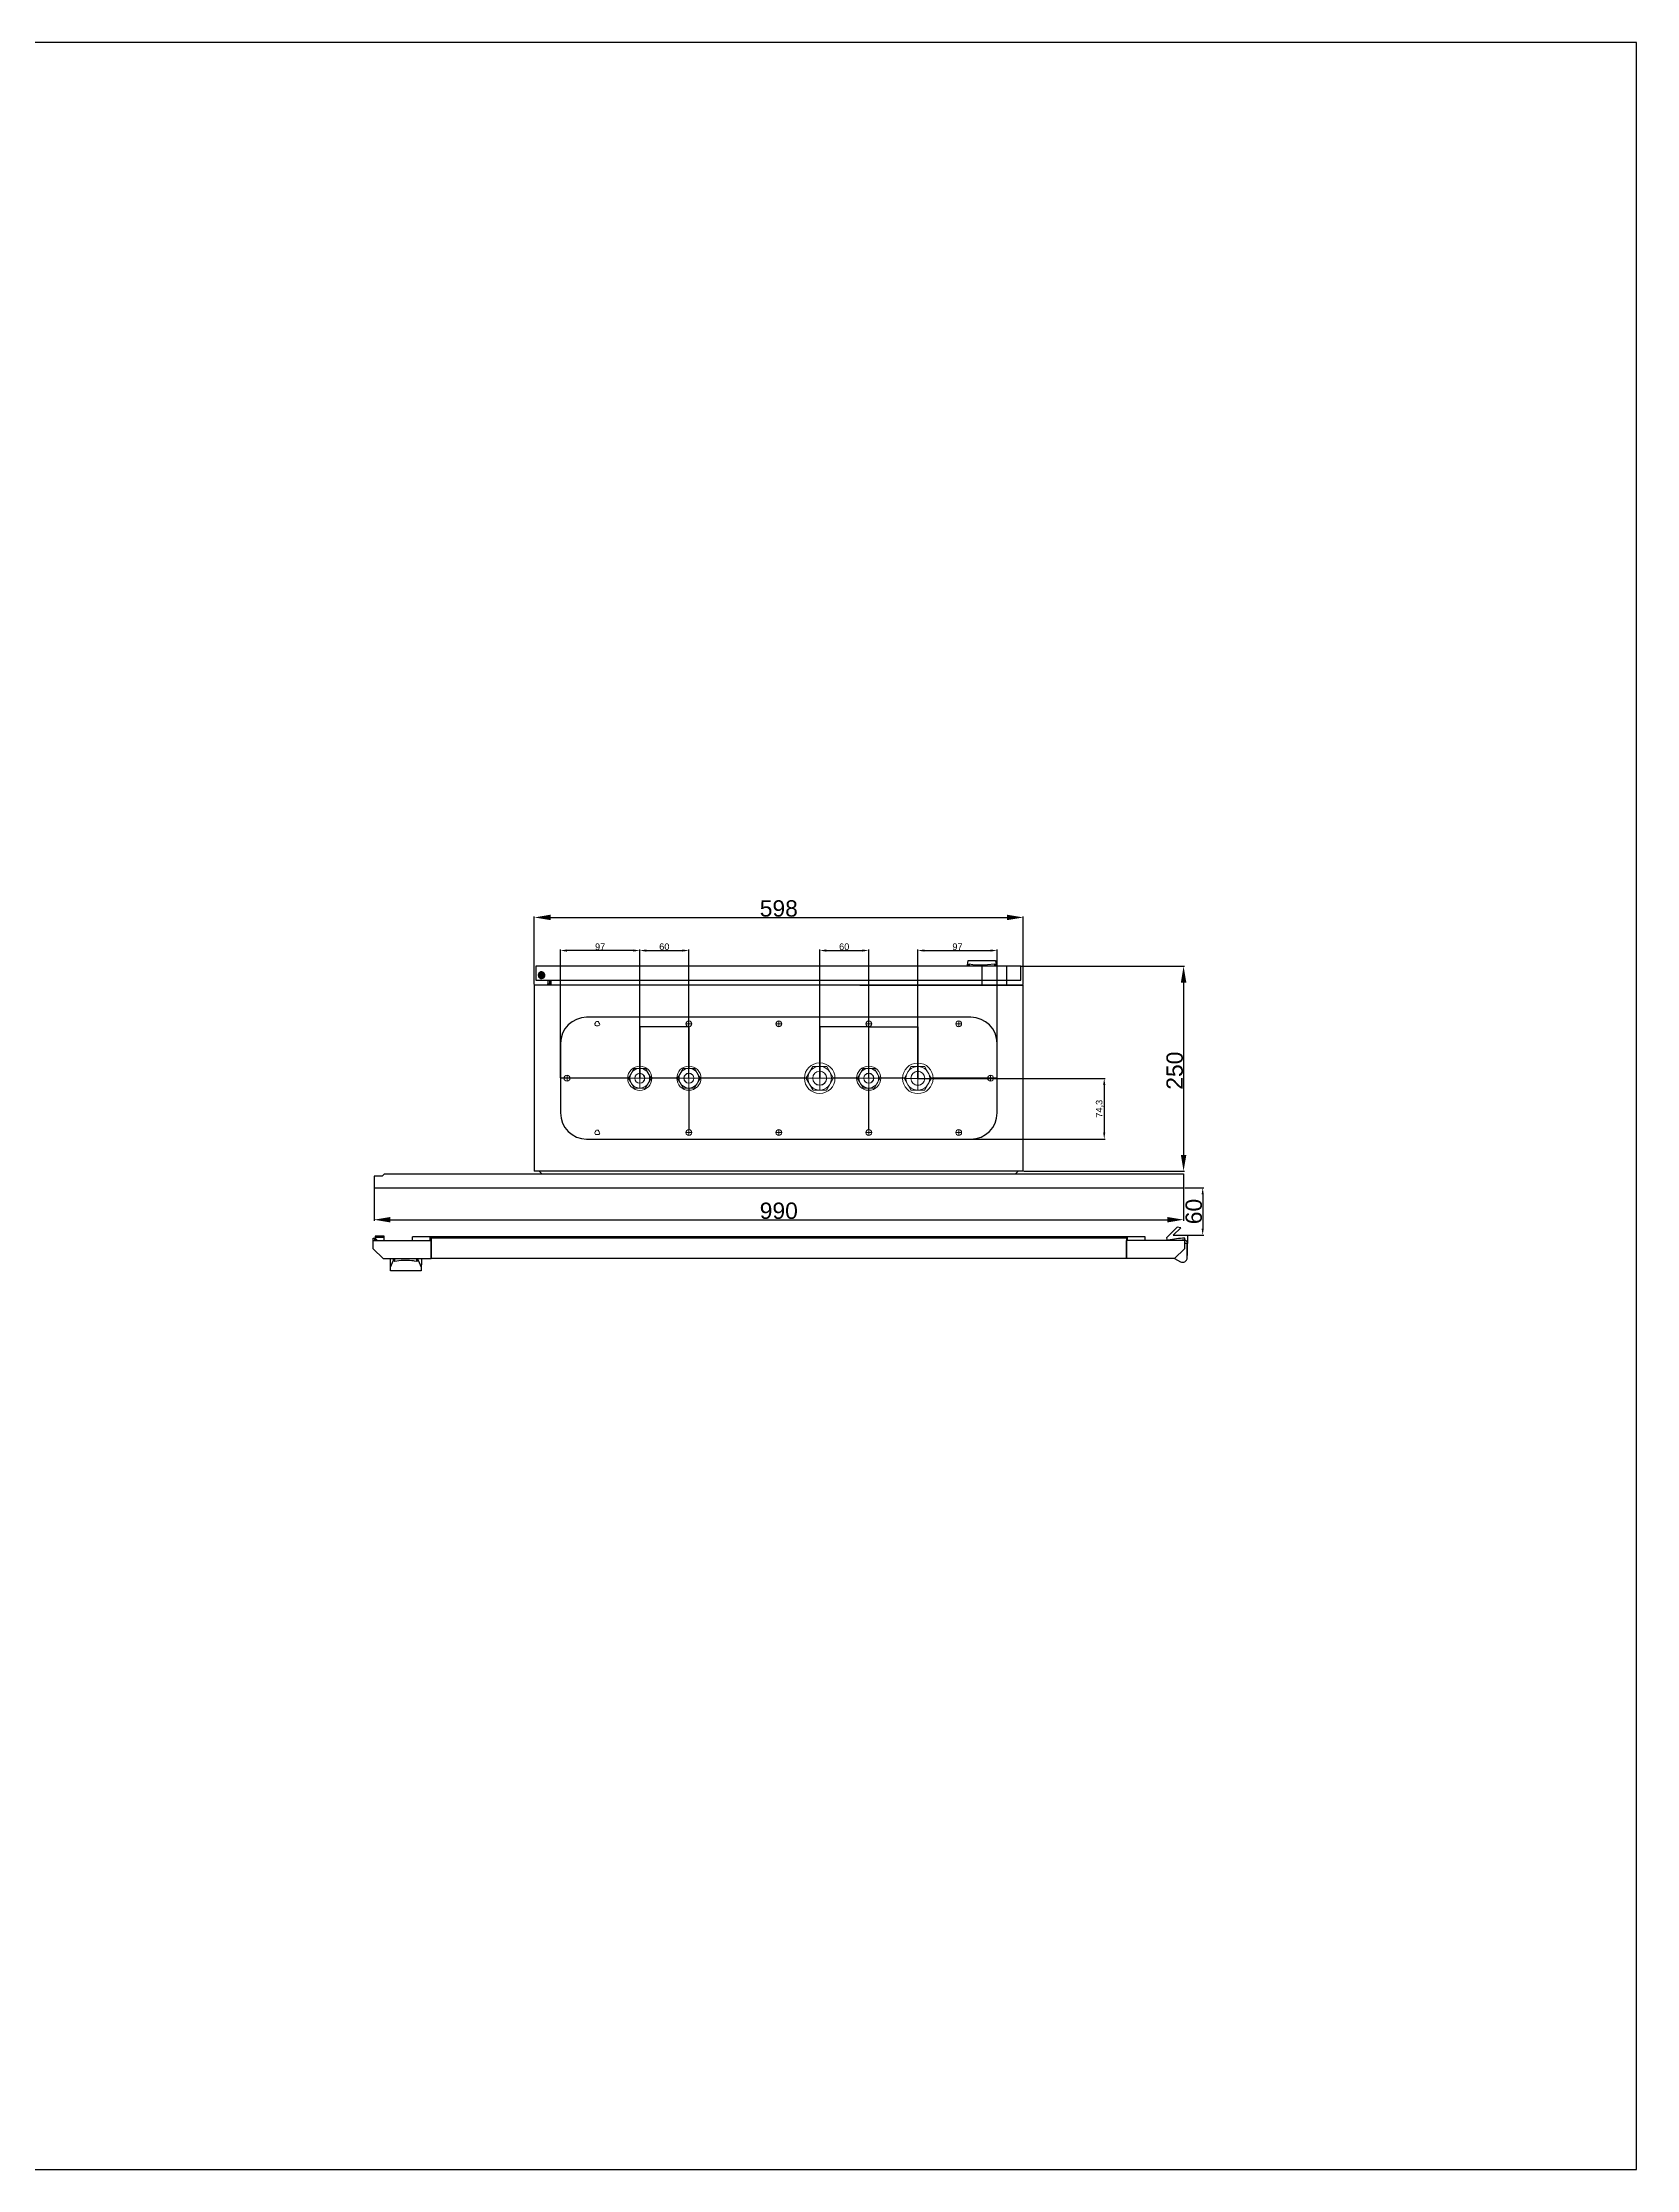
# Model space of a CAD drawing. Header units: millimetres. Extents: x 42222 to 59290, y 36233 to 38835.
# Drawn here: x 52951 to 54901, y 36233 to 38835 of the extents above; entities that cross this region are included whole.
import ezdxf

# ---------------------------------------------------------------- set-up
doc = ezdxf.new("R2010")
doc.units = ezdxf.units.MM
doc.set_wipeout_variables(frame=1)
doc.layers.add('! NO PLOT !', color=7, linetype='Continuous', true_color=0xff75dd, plot=False)
doc.layers.add('000-PI-ORMAR', color=2, linetype='Continuous')
doc.layers.add('000-PI_TEXT', color=7, linetype='Continuous')
doc.styles.get("Standard").update_dxf_attribs({"font": 'arial.ttf'})
doc.dimstyles.new('ISO-25-lb', dxfattribs={"dimtxt": 8, "dimasz": 8, "dimexe": 1.25, "dimexo": 0.625, "dimtad": 1, "dimtxsty": 'Standard', "dimcen": 5, "dimadec": 0, "dimazin": 0, "dimtfac": 1, "dimtmove": 0, "dimatfit": 3, "dimfxl": 1, "dimarcsym": 0})

# ---------------------------------------------------------------- blocks, each defined once
blk = doc.blocks.new('*D102')
at = {"layer": '000-PI_TEXT', "color": 0, "lineweight": -2, "ltscale": 0.25, "transparency": 16777216}
for p, q in [((53356.7, 37433.6), (53356.7, 37393.9)), ((54346.7, 37433.6), (54346.7, 37393.9)), ((53376.7, 37395.2), (54326.7, 37395.2))]:
    blk.add_line(p, q, dxfattribs=at)
at = {"layer": '000-PI_TEXT', "color": 0, "ltscale": 0.25, "transparency": 16777216}
for points in [[(53376.7, 37398.5), (53376.7, 37391.8), (53356.7, 37395.2)], [(54326.7, 37398.5), (54326.7, 37391.8), (54346.7, 37395.2)]]:
    blk.add_solid(points, dxfattribs=at)
at = {"layer": 'Defpoints', "color": 0, "ltscale": 0.25, "transparency": 16777216}
for p in [(53356.7, 37434.3), (54346.7, 37434.3), (54346.7, 37395.2)]:
    blk.add_point(p, dxfattribs=at)
at = {"layer": '000-PI_TEXT', "color": 0, "ltscale": 0.25, "transparency": 16777216, "insert": (53851.7, 37406), "char_height": 20, "attachment_point": 5}
blk.add_mtext('990', dxfattribs=at)
blk = doc.blocks.new('*D103')
at = {"layer": '000-PI_TEXT', "color": 0, "lineweight": -2, "ltscale": 0.25, "transparency": 16777216}
for p, q in [((54148.2, 37705.3), (54348, 37705.3)), ((54346.7, 37685.3), (54346.7, 37474.5)), ((54151.4, 37454.5), (54348, 37454.5))]:
    blk.add_line(p, q, dxfattribs=at)
at = {"layer": '000-PI_TEXT', "color": 0, "ltscale": 0.25, "transparency": 16777216}
for points in [[(54343.4, 37685.3), (54350.1, 37685.3), (54346.7, 37705.3)], [(54343.4, 37474.5), (54350.1, 37474.5), (54346.7, 37454.5)]]:
    blk.add_solid(points, dxfattribs=at)
at = {"layer": 'Defpoints', "color": 0, "ltscale": 0.25, "transparency": 16777216}
for p in [(54147.6, 37705.3), (54150.7, 37454.5), (54346.7, 37454.5)]:
    blk.add_point(p, dxfattribs=at)
at = {"layer": '000-PI_TEXT', "color": 0, "ltscale": 0.25, "transparency": 16777216, "insert": (54335.9, 37577.5), "char_height": 20, "attachment_point": 5, "rotation": 90}
blk.add_mtext('250', dxfattribs=at)
blk = doc.blocks.new('*D176')
at = {"layer": '000-PI_TEXT', "color": 0, "lineweight": -2, "ltscale": 0.25, "transparency": 16777216}
for p, q in [((53552.7, 37682.7), (53552.7, 37766.2)), ((53572.7, 37764.9), (54130.7, 37764.9)), ((54150.7, 37682.7), (54150.7, 37766.2))]:
    blk.add_line(p, q, dxfattribs=at)
at = {"layer": '000-PI_TEXT', "color": 0, "ltscale": 0.25, "transparency": 16777216}
for points in [[(53572.7, 37768.3), (53572.7, 37761.6), (53552.7, 37764.9)], [(54130.7, 37768.3), (54130.7, 37761.6), (54150.7, 37764.9)]]:
    blk.add_solid(points, dxfattribs=at)
at = {"layer": 'Defpoints', "color": 0, "ltscale": 0.25, "transparency": 16777216}
for p in [(54150.7, 37764.9), (53552.7, 37682.1), (54150.7, 37682.1)]:
    blk.add_point(p, dxfattribs=at)
at = {"layer": '000-PI_TEXT', "color": 0, "ltscale": 0.25, "transparency": 16777216, "insert": (53851.7, 37775.8), "char_height": 20, "attachment_point": 5}
blk.add_mtext('598', dxfattribs=at)
blk = doc.blocks.new('*D187')
at = {"layer": '000-PI_TEXT', "color": 0, "linetype": 'Continuous', "lineweight": -2, "ltscale": 0.25, "transparency": 16777216}
for p, q in [((54348.4, 37434.3), (54371.4, 37434.3)), ((54370.1, 37426.3), (54370.1, 37384.1)), ((54348.4, 37376.1), (54371.4, 37376.1))]:
    blk.add_line(p, q, dxfattribs=at)
at = {"layer": '000-PI_TEXT', "color": 0, "ltscale": 0.25, "transparency": 16777216}
for points in [[(54368.8, 37426.3), (54371.4, 37426.3), (54370.1, 37434.3)], [(54368.8, 37384.1), (54371.4, 37384.1), (54370.1, 37376.1)]]:
    blk.add_solid(points, dxfattribs=at)
at = {"layer": 'Defpoints', "color": 0, "ltscale": 0.25, "transparency": 16777216}
for p in [(54347.8, 37434.3), (54347.8, 37376.1), (54370.1, 37376.1)]:
    blk.add_point(p, dxfattribs=at)
at = {"layer": '000-PI_TEXT', "color": 0, "ltscale": 0.25, "transparency": 16777216, "insert": (54359.3, 37405.2), "char_height": 20, "attachment_point": 5, "rotation": 90}
blk.add_mtext('60', dxfattribs=at)
blk = doc.blocks.new('AX2574100')
at = {"layer": '! NO PLOT !', "ltscale": 0.25}
for p, q in [((-110, 137.2), (-110, 11.6)), ((110, 11.8), (110, 137.2)), ((267, 74.5), (-267, 74.5))]:
    blk.add_line(p, q, dxfattribs=at)
at = {"layer": '000-PI-ORMAR'}
for p, q in [((235, 149), (-235, 149)), ((-267, 117), (-267, 32)), ((267, 32), (267, 117)), ((-235, 0), (235, 0))]:
    blk.add_line(p, q, dxfattribs=at)
at = {"layer": '000-PI-ORMAR', "linetype": 'Continuous', "lineweight": 5}
for p, q in [((-113.8, 141), (-106.2, 141)), ((-110, 137.2), (-110, 144.8)), ((-3.8, 141), (3.8, 141)), ((0, 137.2), (0, 144.8)), ((106.2, 141), (113.8, 141)), ((110, 137.2), (110, 144.8)), ((216.2, 141), (223.8, 141)), ((220, 137.2), (220, 144.8)), ((-259, 70.7), (-259, 78.3)), ((259, 70.7), (259, 78.3)), ((-262.8, 74.5), (-255.2, 74.5)), ((255.2, 74.5), (262.8, 74.5)), ((-113.8, 8), (-106.2, 8)), ((-110, 4.2), (-110, 11.8)), ((-3.8, 8), (3.8, 8)), ((0, 4.2), (0, 11.8)), ((106.2, 8), (113.8, 8)), ((110, 4.2), (110, 11.8)), ((216.2, 8), (223.8, 8)), ((220, 4.2), (220, 11.8))]:
    blk.add_line(p, q, dxfattribs=at)
at = {"layer": '000-PI-ORMAR', "linetype": 'Continuous', "lineweight": 5, "ltscale": 0.8}
for centre in [(-110, 141), (0, 141), (110, 141), (220, 141), (-259, 74.5), (259, 74.5), (-110, 8), (0, 8), (110, 8), (220, 8)]:
    blk.add_circle(centre, 3.6, dxfattribs=at)
at = {"layer": '000-PI-ORMAR'}
for centre, start, end in [((-235, 117), 90, 180), ((235, 117), 0, 90), ((-235, 32), 180, 270), ((235, 32), 270, 0)]:
    blk.add_arc(centre, 32, start, end, dxfattribs=at)
at = {"layer": '000-PI-ORMAR', "lineweight": 5}
for centre, radius, start, end in [((-223.5, 140.7), 1.5, 126.2475, 192.1683), ((-222, 141), 3, 192.1683, 227.8317), ((-224.9, 142.7), 1, 306.2475, 353.7525), ((-222.5, 142.4), 1.5, 107.8317, 173.7525), ((-223, 139.9), 1.5, 227.8317, 293.7525), ((-222, 141), 3, 72.1683, 107.8317), ((-222, 137.6), 1, 66.2475, 113.7525), ((-221, 139.9), 1.5, 246.2475, 312.1683), ((-221.5, 142.4), 1.5, 6.2475, 72.1683), ((-219.1, 142.7), 1, 186.2475, 233.7525), ((-222, 141), 3, 312.1683, 347.8317), ((-220.5, 140.7), 1.5, 347.8317, 53.7525), ((-223.5, 7.7), 1.5, 126.2475, 192.1683), ((-222, 8), 3, 192.1683, 227.8317), ((-224.9, 9.7), 1, 306.2475, 353.7525), ((-222.5, 9.4), 1.5, 107.8317, 173.7525), ((-223, 6.9), 1.5, 227.8317, 293.7525), ((-222, 8), 3, 72.1683, 107.8317), ((-222, 4.6), 1, 66.2475, 113.7525), ((-221, 6.9), 1.5, 246.2475, 312.1683), ((-221.5, 9.4), 1.5, 6.2475, 72.1683), ((-219.1, 9.7), 1, 186.2475, 233.7525), ((-222, 8), 3, 312.1683, 347.8317), ((-220.5, 7.7), 1.5, 347.8317, 53.7525)]:
    blk.add_arc(centre, radius, start, end, dxfattribs=at)
blk = doc.blocks.new('M20')
at = {"lineweight": 5}
blk.add_wipeout([(-7, 11.8), (-6.7, 12), (6.7, 12), (7, 11.8), (13.7, 0.2), (13.7, -0.2), (7, -11.8), (6.7, -12), (-6.7, -12), (-7, -11.8), (-13.7, -0.2), (-13.7, 0.2)], dxfattribs=at).dxf.layer = '000-PI-ORMAR'
at = {"layer": '! NO PLOT !', "lineweight": 5, "ltscale": 0.25}
for p, q in [((13.7, 0), (-13.7, 0)), ((0, 12), (0, -12))]:
    blk.add_line(p, q, dxfattribs=at)
at = {"layer": '000-PI-ORMAR', "lineweight": 5}
for p, q in [((-7, 11.8), (-13.7, 0.2)), ((6.7, 12), (-6.7, 12)), ((13.7, 0.2), (7, 11.8)), ((-13.7, -0.2), (-7, -11.8)), ((-6.7, -12), (6.7, -12)), ((7, -11.8), (13.7, -0.2))]:
    blk.add_line(p, q, dxfattribs=at)
for radius in [14.8, 12, 6.1, 6]:
    blk.add_circle((0, 0), radius, dxfattribs=at)
for start, end in [(179.2229, 180.7771), (119.2229, 120.7771), (59.2229, 60.7771), (359.2229, 0.7771), (239.2229, 240.7771), (299.2229, 300.7771)]:
    blk.add_arc((0, 0), 13.8, start, end, dxfattribs=at)
blk = doc.blocks.new('M25')
at = {"lineweight": 5}
blk.add_wipeout([(-8.6, 14.1), (-7.9, 14.5), (7.9, 14.5), (8.6, 14.1), (16.5, 0.4), (16.5, -0.4), (8.6, -14.1), (7.9, -14.5), (-7.9, -14.5), (-8.6, -14.1), (-16.5, -0.4), (-16.5, 0.4)], dxfattribs=at).dxf.layer = '000-PI-ORMAR'
at = {"layer": '! NO PLOT !', "lineweight": 5, "ltscale": 0.25}
for p, q in [((-16.5, 0), (16.5, 0)), ((0, 14.5), (0, -14.5))]:
    blk.add_line(p, q, dxfattribs=at)
at = {"layer": '000-PI-ORMAR', "lineweight": 5}
for p, q in [((-8.6, 14.1), (-16.5, 0.4)), ((7.9, 14.5), (-7.9, 14.5)), ((16.5, 0.4), (8.6, 14.1)), ((-16.5, -0.4), (-8.6, -14.1)), ((-7.9, -14.5), (7.9, -14.5)), ((8.6, -14.1), (16.5, -0.4))]:
    blk.add_line(p, q, dxfattribs=at)
for radius in [18.7, 14.5, 8.6, 8.5]:
    blk.add_circle((0, 0), radius, dxfattribs=at)
for start, end in [(178.5035, 181.4965), (118.5035, 121.4965), (58.5035, 61.4965), (358.5035, 1.4965), (238.5035, 241.4965), (298.5035, 301.4965)]:
    blk.add_arc((0, 0), 16.5, start, end, dxfattribs=at)
blk = doc.blocks.new('*D209')
at = {"layer": '000-PI_TEXT', "color": 0, "linetype": 'Continuous', "lineweight": -2, "ltscale": 0.25, "transparency": 16777216}
for p, q in [((53681.7, 37568.9), (53681.7, 37725.7)), ((53689.7, 37724.4), (53733.7, 37724.4)), ((53741.7, 37568.8), (53741.7, 37725.7))]:
    blk.add_line(p, q, dxfattribs=at)
at = {"layer": '000-PI_TEXT', "color": 0, "ltscale": 0.25, "transparency": 16777216}
for points in [[(53689.7, 37725.8), (53689.7, 37723.1), (53681.7, 37724.4)], [(53733.7, 37725.8), (53733.7, 37723.1), (53741.7, 37724.4)]]:
    blk.add_solid(points, dxfattribs=at)
at = {"layer": 'Defpoints', "color": 0, "ltscale": 0.25, "transparency": 16777216}
for p in [(53741.7, 37724.4), (53681.7, 37568.3), (53741.7, 37568.2)]:
    blk.add_point(p, dxfattribs=at)
at = {"layer": '000-PI_TEXT', "color": 0, "ltscale": 0.25, "transparency": 16777216, "insert": (53711.7, 37729.1), "char_height": 8, "attachment_point": 5}
blk.add_mtext('60', dxfattribs=at)
blk = doc.blocks.new('*D211')
at = {"layer": '000-PI_TEXT', "color": 0, "linetype": 'Continuous', "lineweight": -2, "ltscale": 0.25, "transparency": 16777216}
for p, q in [((53901.7, 37568.9), (53901.7, 37725.7)), ((53909.7, 37724.4), (53953.7, 37724.4)), ((53961.7, 37568.9), (53961.7, 37725.7))]:
    blk.add_line(p, q, dxfattribs=at)
at = {"layer": '000-PI_TEXT', "color": 0, "ltscale": 0.25, "transparency": 16777216}
for points in [[(53909.7, 37725.8), (53909.7, 37723.1), (53901.7, 37724.4)], [(53953.7, 37725.8), (53953.7, 37723.1), (53961.7, 37724.4)]]:
    blk.add_solid(points, dxfattribs=at)
at = {"layer": 'Defpoints', "color": 0, "ltscale": 0.25, "transparency": 16777216}
for p in [(53961.7, 37724.4), (53901.7, 37568.3), (53961.7, 37568.3)]:
    blk.add_point(p, dxfattribs=at)
at = {"layer": '000-PI_TEXT', "color": 0, "ltscale": 0.25, "transparency": 16777216, "insert": (53931.7, 37729.1), "char_height": 8, "attachment_point": 5}
blk.add_mtext('60', dxfattribs=at)
blk = doc.blocks.new('*D212')
at = {"layer": '000-PI_TEXT', "color": 0, "linetype": 'Continuous', "lineweight": -2, "ltscale": 0.25, "transparency": 16777216}
for p, q in [((54021.7, 37568.7), (54021.7, 37725.7)), ((54029.7, 37724.4), (54110.7, 37724.4)), ((54118.7, 37568.9), (54118.7, 37725.7))]:
    blk.add_line(p, q, dxfattribs=at)
at = {"layer": '000-PI_TEXT', "color": 0, "ltscale": 0.25, "transparency": 16777216}
for points in [[(54029.7, 37725.8), (54029.7, 37723.1), (54021.7, 37724.4)], [(54110.7, 37725.8), (54110.7, 37723.1), (54118.7, 37724.4)]]:
    blk.add_solid(points, dxfattribs=at)
at = {"layer": 'Defpoints', "color": 0, "ltscale": 0.25, "transparency": 16777216}
for p in [(54118.7, 37724.4), (54021.7, 37568.1), (54118.7, 37568.3)]:
    blk.add_point(p, dxfattribs=at)
at = {"layer": '000-PI_TEXT', "color": 0, "ltscale": 0.25, "transparency": 16777216, "insert": (54070.2, 37729.1), "char_height": 8, "attachment_point": 5}
blk.add_mtext('97', dxfattribs=at)
blk = doc.blocks.new('*D213')
at = {"layer": '000-PI_TEXT', "color": 0, "linetype": 'Continuous', "lineweight": -2, "ltscale": 0.25, "transparency": 16777216}
for p, q in [((54022.4, 37568.1), (54250.9, 37568.1)), ((54249.7, 37560.1), (54249.7, 37501.8)), ((54022.4, 37493.8), (54250.9, 37493.8))]:
    blk.add_line(p, q, dxfattribs=at)
at = {"layer": '000-PI_TEXT', "color": 0, "ltscale": 0.25, "transparency": 16777216}
for points in [[(54248.3, 37560.1), (54251, 37560.1), (54249.7, 37568.1)], [(54248.3, 37501.8), (54251, 37501.8), (54249.7, 37493.8)]]:
    blk.add_solid(points, dxfattribs=at)
at = {"layer": 'Defpoints', "color": 0, "ltscale": 0.25, "transparency": 16777216}
for p in [(54021.7, 37568.1), (54021.7, 37493.8), (54249.7, 37493.8)]:
    blk.add_point(p, dxfattribs=at)
at = {"layer": '000-PI_TEXT', "color": 0, "ltscale": 0.25, "transparency": 16777216, "insert": (54244.2, 37530.9), "char_height": 8, "attachment_point": 5, "rotation": 90}
blk.add_mtext('74,3', dxfattribs=at)
blk = doc.blocks.new('*D214')
at = {"layer": '000-PI_TEXT', "color": 0, "linetype": 'Continuous', "lineweight": -2, "ltscale": 0.25, "transparency": 16777216}
for p, q in [((53584.7, 37568.9), (53584.7, 37725.7)), ((53673.7, 37724.4), (53592.7, 37724.4)), ((53681.7, 37568.9), (53681.7, 37725.7))]:
    blk.add_line(p, q, dxfattribs=at)
at = {"layer": '000-PI_TEXT', "color": 0, "ltscale": 0.25, "transparency": 16777216}
for points in [[(53592.7, 37725.8), (53592.7, 37723.1), (53584.7, 37724.4)], [(53673.7, 37725.8), (53673.7, 37723.1), (53681.7, 37724.4)]]:
    blk.add_solid(points, dxfattribs=at)
at = {"layer": 'Defpoints', "color": 0, "ltscale": 0.25, "transparency": 16777216}
for p in [(53584.7, 37724.4), (53584.7, 37568.3), (53681.7, 37568.3)]:
    blk.add_point(p, dxfattribs=at)
at = {"layer": '000-PI_TEXT', "color": 0, "ltscale": 0.25, "transparency": 16777216, "insert": (53633.2, 37729.1), "char_height": 8, "attachment_point": 5}
blk.add_mtext('97', dxfattribs=at)

msp = doc.modelspace()

# ---------------------------------------------------------------- linework, layer by layer
at = {"layer": '! NO PLOT !', "ltscale": 0.25}
for p, q in [((53741.735, 37631.188), (53681.735, 37631.188)), ((53961.735, 37631.008), (53901.735, 37631.008)), ((53961.735, 37631.008), (54021.735, 37631.008))]:
    msp.add_line(p, q, dxfattribs=at)
msp.add_lwpolyline([(51000.529, 38835.162), (51000.529, 36233.383), (54900.529, 36233.383), (54900.529, 36233.383), (54900.529, 36233.383), (54900.529, 38835.162), (51000.529, 38835.162)], dxfattribs=at)
at = {"layer": '000-PI-ORMAR'}
for p, q in [((54147.583, 37705.274), (53554.583, 37705.274)), ((53554.583, 37705.274), (53554.583, 37688.274)), ((54082.433, 37706.574), (54083.42, 37712.174)), ((54082.433, 37706.574), (54082.433, 37705.274)), ((54083.24, 37706.899), (54082.621, 37707.64)), ((54083.24, 37706.899), (54083.24, 37705.274)), ((54083.74, 37706.83), (54083.24, 37706.899)), ((54083.42, 37712.174), (54116.746, 37712.174)), ((54084.49, 37707.58), (54083.74, 37706.83)), ((54083.74, 37706.83), (54083.74, 37705.274)), ((54084.49, 37707.58), (54084.49, 37705.274)), ((54089.055, 37707.076), (54084.49, 37707.58)), ((54097.935, 37706.593), (54089.055, 37707.076)), ((54106.831, 37706.762), (54097.935, 37706.593)), ((54100.083, 37706.224), (54100.083, 37682.949)), ((54115.676, 37707.58), (54106.831, 37706.762)), ((54116.426, 37706.83), (54115.676, 37707.58)), ((54115.676, 37707.58), (54115.676, 37705.274)), ((54116.926, 37706.899), (54116.426, 37706.83)), ((54116.426, 37706.83), (54116.426, 37705.274)), ((54116.746, 37712.174), (54117.733, 37706.574)), ((54117.545, 37707.64), (54116.926, 37706.899)), ((54116.926, 37706.899), (54116.926, 37705.274)), ((54117.733, 37706.574), (54117.733, 37705.274)), ((54130.235, 37705.274), (54130.235, 37682.052)), ((54147.583, 37688.274), (54147.583, 37705.274)), ((54150.735, 37682.052), (53552.735, 37682.052)), ((53552.735, 37682.052), (53552.735, 37454.523)), ((53554.583, 37688.274), (54147.583, 37688.274)), ((53565.888, 37694.274), (53557.278, 37694.274)), ((53561.583, 37698.579), (53561.583, 37689.969)), ((53569.235, 37682.302), (53569.235, 37683.802)), ((53569.235, 37683.802), (53571.735, 37683.802)), ((53573.235, 37682.302), (53569.235, 37682.302)), ((53569.835, 37683.802), (53569.835, 37688.274)), ((53571.735, 37683.802), (53571.735, 37688.274)), ((53573.235, 37682.052), (53573.235, 37688.274)), ((53950.735, 37682.052), (54150.735, 37682.052)), ((54150.735, 37454.523), (54150.735, 37682.052)), ((53366.485, 37448.272), (53356.735, 37448.272)), ((53356.735, 37448.272), (53356.735, 37434.272)), ((53369.485, 37451.272), (53366.485, 37448.272)), ((53369.485, 37451.272), (54346.735, 37451.272)), ((54150.735, 37454.523), (53552.735, 37454.523)), ((53558.846, 37454.523), (53562.096, 37451.272)), ((54141.374, 37451.272), (54144.624, 37454.523)), ((54346.735, 37451.272), (54346.735, 37434.272)), ((53356.735, 37434.272), (54346.735, 37434.272)), ((53355.735, 37359.522), (53355.735, 37372.772)), ((53355.735, 37372.772), (53357.235, 37372.772)), ((53355.735, 37369.772), (53426.735, 37369.772)), ((53357.235, 37372.772), (53357.235, 37369.772)), ((53369.235, 37374.972), (53358.235, 37374.972)), ((53358.235, 37374.972), (53358.235, 37369.772)), ((53369.235, 37373.24), (53358.235, 37373.24)), ((53360.235, 37370.772), (53358.235, 37370.772)), ((53360.235, 37369.772), (53360.235, 37370.772)), ((53369.235, 37369.772), (53369.235, 37374.972)), ((53426.735, 37374.272), (53403.735, 37374.272)), ((53403.735, 37369.772), (53403.735, 37374.272)), ((53425.235, 37369.772), (53425.235, 37374.272)), ((54276.735, 37374.272), (53426.735, 37374.272)), ((53426.735, 37374.272), (53426.735, 37347.772)), ((53426.735, 37372.772), (53426.735, 37374.272)), ((54276.735, 37372.772), (53426.735, 37372.772)), ((53426.735, 37347.772), (53426.735, 37369.772)), ((54276.735, 37372.772), (54276.735, 37374.272)), ((54299.735, 37374.272), (54276.735, 37374.272)), ((54276.735, 37374.272), (54276.735, 37347.772)), ((54276.735, 37347.772), (54276.735, 37369.772)), ((54347.735, 37369.772), (54276.735, 37369.772)), ((54278.235, 37369.772), (54278.235, 37374.272)), ((54299.735, 37369.772), (54299.735, 37374.272)), ((54339.038, 37386.099), (54325.928, 37372.989)), ((54325.928, 37372.989), (54326.495, 37369.772)), ((54327.661, 37369.772), (54327.982, 37370.094)), ((54333.961, 37376.072), (54343.246, 37385.357)), ((54333.961, 37376.072), (54351.635, 37376.072)), ((54343.246, 37385.357), (54339.038, 37386.099)), ((54347.735, 37369.772), (54347.735, 37359.522)), ((54347.735, 37365.272), (54347.935, 37364.926)), ((54351.135, 37366.072), (54347.935, 37366.072)), ((54347.935, 37366.072), (54347.935, 37359.437)), ((54348.135, 37370.141), (54348.135, 37372.556)), ((54351.135, 37348.572), (54351.135, 37366.072)), ((54351.635, 37376.072), (54351.635, 37366.172)), ((54351.635, 37354.092), (54351.635, 37366.172)), ((53355.735, 37359.522), (53367.902, 37347.772)), ((53367.902, 37347.772), (53426.735, 37347.772)), ((53376.75, 37346.772), (53376.75, 37347.772)), ((53376.994, 37332.772), (53376.75, 37346.772)), ((53376.919, 37337.114), (53380.735, 37345.772)), ((53380.735, 37345.772), (53380.735, 37347.772)), ((53380.735, 37345.772), (53382.235, 37344.429)), ((53382.235, 37344.429), (53382.235, 37347.772)), ((53409.235, 37344.429), (53409.235, 37347.772)), ((53409.235, 37344.429), (53410.735, 37345.772)), ((53410.735, 37345.772), (53410.735, 37347.772)), ((53410.735, 37345.772), (53414.551, 37337.114)), ((53414.72, 37346.772), (53414.476, 37332.772)), ((53414.72, 37347.772), (53414.72, 37346.772)), ((54276.735, 37347.772), (53426.735, 37347.772)), ((54335.568, 37347.772), (54276.735, 37347.772)), ((54347.735, 37359.522), (54335.568, 37347.772)), ((54347.935, 37359.437), (54335.811, 37347.729)), ((54335.811, 37347.729), (54342.969, 37343.762)), ((54340.281, 37352.046), (54340.536, 37351.801)), ((54351.114, 37348.097), (54351.635, 37354.092)), ((54351.114, 37348.093), (54351.635, 37354.047)), ((54351.393, 37351.3), (54351.394, 37351.298)), ((54351.635, 37354.092), (54351.635, 37354.047)), ((53414.476, 37332.772), (53376.994, 37332.772))]:
    msp.add_line(p, q, dxfattribs=at)
msp.add_lwpolyline([(53382.235, 37344.429), (53384.726, 37344.876), (53387.237, 37345.236), (53389.762, 37345.507), (53392.297, 37345.684), (53394.913, 37345.767), (53397.533, 37345.747), (53400.15, 37345.627), (53402.755, 37345.406), (53404.383, 37345.218), (53406.005, 37344.992), (53409.235, 37344.429)], dxfattribs=at)
for radius in [3, 2.5, 1.75, 1.5]:
    msp.add_circle((53561.583, 37694.274), radius, dxfattribs=at)
for centre, radius, start, end in [((53561.583, 37694.274), 4.1, 68.5, 6.4), ((53561.583, 37694.274), 2.6, 68.5, 6.4), ((53561.583, 37694.274), 2.6, 6.4, 68.5), ((53561.583, 37694.274), 4.1, 6.4, 68.5), ((54350.127, 37272.576), 100, 91.14151, 102.794069), ((54345.735, 37367.1), 3, 94.376221, 117.017823), ((54347.635, 37342.272), 27.9, 90, 94.376221), ((54347.635, 37366.172), 4, 0, 90), ((54345.635, 37348.572), 5.5, 241, 0)]:
    msp.add_arc(centre, radius, start, end, dxfattribs=at)

# ---------------------------------------------------------------- block references
msp.add_blockref('AX2574100', (53851.735, 37493.788), dxfattribs=at)

# ---------------------------------------------------------------- dimensions: what is measured, and where the dimension line sits
at = {"layer": '000-PI_TEXT', "ltscale": 0.25}
for base, p1, p2, picture, middle in [((54150.735, 37764.921), (53552.735, 37682.052), (54150.735, 37682.052), '*D176', (53851.735, 37764.921)), ((54346.735, 37395.169), (53356.735, 37434.272), (54346.735, 37434.272), '*D102', (53851.735, 37395.169))]:
    dim = msp.add_linear_dim(base=base, p1=p1, p2=p2, dimstyle='ISO-25-lb', override={"dimtxt": 20, "dimasz": 20}, dxfattribs=at)
    dim.commit()
    dim.dimension.update_dxf_attribs({"geometry": picture, "text_midpoint": middle, "dimtype": 160})
dim = msp.add_linear_dim(base=(54346.735, 37454.523), p1=(54147.583, 37705.274), p2=(54150.735, 37454.523), angle=90, text='250', dimstyle='ISO-25-lb', override={"dimtxt": 20, "dimasz": 20}, dxfattribs=at)
dim.commit()
dim.dimension.update_dxf_attribs({"geometry": '*D103', "text_midpoint": (54346.735, 37577.518), "dimtype": 160})
dim = msp.add_linear_dim(base=(54370.115, 37376.072), p1=(54347.809, 37434.272), p2=(54347.809, 37376.072), angle=90, text='60', dimstyle='ISO-25-lb', override={"dimtxt": 20}, dxfattribs=at)
dim.commit()
dim.dimension.update_dxf_attribs({"geometry": '*D187', "text_midpoint": (54359.278, 37405.172)})

# ---------------------------------------------------------------- next in the draw order: block references
at = {"layer": '000-PI-ORMAR'}
for name, p in [('M20', (53681.735, 37568.198)), ('M20', (53741.735, 37568.288)), ('M25', (53901.735, 37568.288)), ('M20', (53961.735, 37568.288)), ('M25', (54021.735, 37568.108))]:
    msp.add_blockref(name, p, dxfattribs=at)

# ---------------------------------------------------------------- next in the draw order: linework, layer by layer
at = {"layer": '! NO PLOT !', "ltscale": 0.25}
for p, q in [((53681.735, 37631.188), (53681.735, 37568.288)), ((53901.735, 37631.008), (53901.735, 37568.108)), ((54021.735, 37631.008), (54021.735, 37568.108))]:
    msp.add_line(p, q, dxfattribs=at)

# ---------------------------------------------------------------- next in the draw order: dimensions: what is measured, and where the dimension line sits
at = {"layer": '000-PI_TEXT', "ltscale": 0.25}
for base, p1, p2, picture, middle in [((53584.735, 37724.424), (53681.735, 37568.288), (53584.735, 37568.288), '*D214', (53633.235, 37729.134)), ((54118.735, 37724.424), (54021.735, 37568.108), (54118.735, 37568.288), '*D212', (54070.235, 37729.134))]:
    dim = msp.add_linear_dim(base=base, p1=p1, p2=p2, dimstyle='ISO-25-lb', dxfattribs=at)
    dim.commit()
    dim.dimension.update_dxf_attribs({"geometry": picture, "text_midpoint": middle})
for base, p1, p2, picture, middle in [((53741.735, 37724.424), (53681.735, 37568.288), (53741.735, 37568.198), '*D209', (53711.735, 37729.134)), ((53961.735, 37724.424), (53901.735, 37568.288), (53961.735, 37568.288), '*D211', (53931.735, 37729.134))]:
    dim = msp.add_linear_dim(base=base, p1=p1, p2=p2, dimstyle='ISO-25-lb', override={"dimdec": 1}, dxfattribs=at)
    dim.commit()
    dim.dimension.update_dxf_attribs({"geometry": picture, "text_midpoint": middle})
dim = msp.add_linear_dim(base=(54249.672, 37493.788), p1=(54021.735, 37568.108), p2=(54021.735, 37493.788), angle=90, dimstyle='ISO-25-lb', override={"dimdec": 1}, dxfattribs=at)
dim.commit()
dim.dimension.update_dxf_attribs({"geometry": '*D213', "text_midpoint": (54244.24, 37530.948)})

doc.saveas('drawing.dxf')
